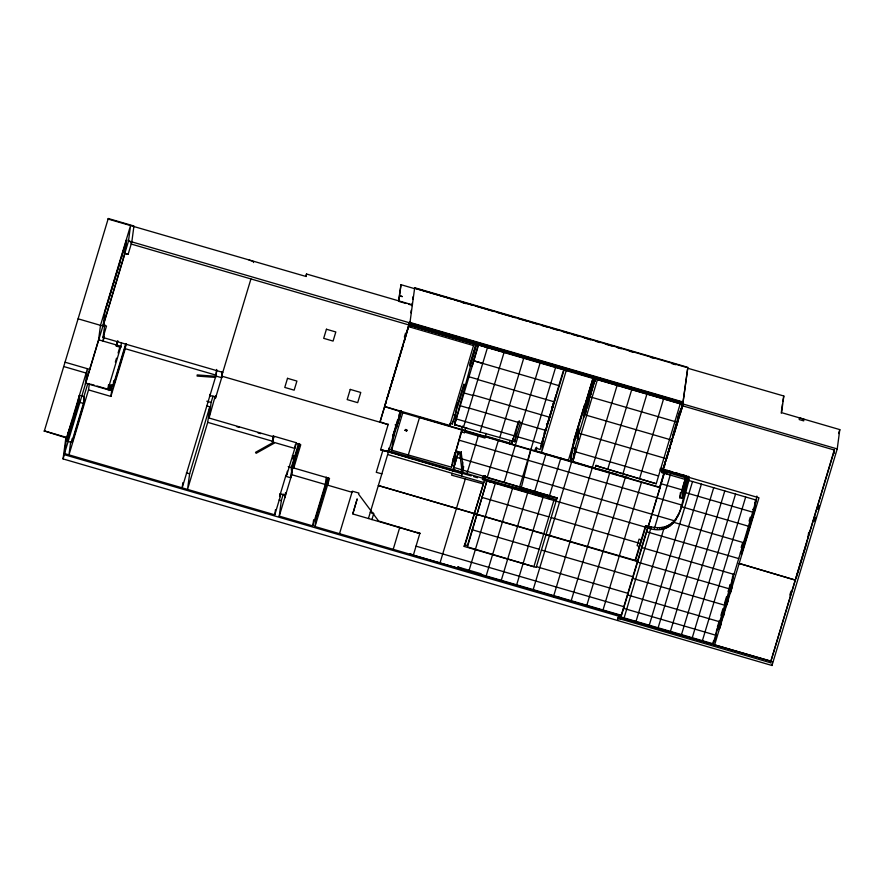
<?xml version="1.0" encoding="UTF-8"?>
<svg xmlns="http://www.w3.org/2000/svg" width="884" height="884" viewBox="0 0 884 884"><rect width="100%" height="100%" fill="white"/><g stroke="black" fill="none" stroke-linecap="round" stroke-linejoin="round"><path stroke-width="1.33" d="M216.679 369.446L215.762 376.297L197.187 374.927L197.099 376.065L215.685 377.424L215.795 376.009L221.619 377.7L222.315 372.44M687.73 368.241L783.81 395.999L781.589 412.651L839.8 429.613L837.225 448.939L771.986 665.486L63.062 458.918L64.333 454.674L66.565 438.011L44.277 430.906L67.283 437.613M63.062 458.918L65.957 437.182M80.963 395.789L84.323 396.761L83.427 403.424L71.67 442.464L66.753 441.028L67.637 434.364L72.786 418.883M70.687 441.912L68.963 454.862L88.533 389.91L89.339 383.8M71.67 442.464L72.201 438.464M78.687 397.999L77.947 403.568L67.46 438.365M66.753 441.028L78.51 401.988L79.394 395.325L78.952 402.121L67.195 441.16L68.201 432.795L69.77 433.248M85.361 384.264L87.439 368.716L66.565 438.011M98.577 339.776L120.942 346.296L107.881 389.678L85.505 383.159L98.577 339.776L100.5 325.345L130.545 225.597L128.478 241.133L131.793 242.105L133.948 226.006L108.257 218.514L108.18 219.077L306.184 276.526L306.516 274.007L412.331 304.836M84.057 402.22L84.411 399.557M131.86 241.885L128.125 254.305L124.821 253.255L126.622 239.774L104.986 311.588L103.196 325.069L106.511 326.041L103.052 337.522L222.779 372.396M103.052 337.522L104.776 324.561M103.936 334.417L103.052 341.08L104.356 336.749M107.881 389.678L108.544 384.673M121.451 342.55L120.799 347.412L116.323 346.108L116.832 342.329M88.533 389.91L110.898 396.43L112.434 384.927M131.55 241.465L131.208 244.05L474.067 343.942L474.597 342.207M113.727 380.65L113.019 385.976L125.694 343.92M110.898 396.43L125.274 348.716L125.926 343.821M182.866 482.631L182.17 487.813L216.094 375.17L216.746 370.286M209.563 396.861L209.895 394.397M186.391 472.885L189.618 473.824L187.541 489.371L207.729 422.353L209.806 406.806L206.624 405.878M273.907 436.917L209.033 418.022L211.11 402.474L213.066 395.955M209.033 418.022L215.265 395.955M214.934 398.43L215.707 396.087M215.387 398.551L221.917 376.871L222.127 371.799M221.917 376.871L222.249 374.396M253.443 262.537L253.597 261.421M295.278 444.718L294.781 448.42L272.405 441.912L273.233 435.724M273.267 436.309L272.603 441.26L207.729 422.353M683.045 402.474L128.545 240.923L64.488 453.558L274.78 514.831L275.465 509.648M274.78 514.831L280.272 496.587L279.598 496.399L279.93 493.924M280.272 496.587L280.604 494.123M326.273 477.084L325.29 484.487L312.803 525.903L279.256 516.134L281.322 500.587L283.278 494.112M279.598 496.399L286.129 474.708L286.803 474.907L287.3 471.205M284.792 497.747L285.455 492.786M285.775 492.775L285.444 495.283L280.294 493.78M288.206 466.586L292.063 467.713L290.726 477.758L285.576 476.255M291.123 476.708L292.615 465.548L291.433 469.492M279.256 516.134L291.731 474.708L293.212 463.603L299.146 443.945L295.643 456.509L292.361 455.547M294.096 456.94L293.808 459.161L292.681 458.829L293.013 457.746L294.129 458.078L293.543 462.52M621.187 615.75L315.024 526.555L329.522 478.432L293.753 468.001L295.234 456.895M312.803 525.903L313.632 519.737M315.024 526.555L316.505 515.449L327.876 477.714M328.505 477.658L327.511 485.128L352.009 492.266M409.115 322.726L408.596 326.66L380.065 421.779L384.639 406.596L402.894 412.397L391.601 450.122L408.298 454.984L419.591 417.259L659.884 487.261M398.607 300.516L401.004 284.703L414.43 288.615L414.684 287.742L687.807 367.324L682.746 404.165M401.004 284.703L398.783 301.356L406.099 303.488M385.534 403.226L386.209 401.634M462.686 469.691L462.144 473.747L380.617 449.525L392.397 452.951M392.065 381.534L392.739 379.943M380.065 421.779L388.198 424.618L221.663 376.109M381.888 473.857L376.264 472.321L382.794 450.641L388.452 451.801M387.159 450.486L386.883 451.481M388.385 452.265L388.96 448M388.75 450.829L556.533 499.703M392.949 436L393.148 434.696M391.601 450.122L394.297 431.701M409.712 321.754L404.154 342.053M410.905 312.848L411.248 310.207M411.856 305.72L412.198 303.146M412.706 299.311L413.049 296.737M414.684 287.742L409.756 324.163L682.879 403.734L662.105 472.708L756.339 500.101L713.056 643.773L618.822 616.369L619.054 614.645M396.772 427.27L397.977 419.745M410.828 327.312L411.126 325.124L429.502 330.483M408.298 454.984L451.492 467.161L462.785 426M399.811 527.184L393.214 549.34M410.077 553.583L413.347 555.196L457.647 568.103L457.901 566.998L481.161 573.771L480.962 574.423L621.242 615.286L621.01 617.01M352.838 513.748L357.191 498.874L352.771 513.958L419.889 533.516L378.562 520.996L358.606 494.189L358.926 493.106L352.329 491.184L339.522 533.693M408.828 324.936L384.551 406.474L449.801 425.491L450.089 423.303L452.321 423.955L464.144 384.695L466.398 385.358M452.321 423.955L452.674 421.337M451.492 467.161L451.857 464.432M453.149 459.127L453.249 458.398M455.161 453.525L462.288 429.69M453.116 470.056L458.564 451.724L452.818 471.039M454.619 458.785L454.851 457.061M455.956 451.525L453.835 467.426L557.119 498.001L484.554 480.399M458.177 451.591L458.288 454.232L459.006 451.846L455.812 450.917L458.498 452.188M478.377 344.009L472.111 366.407L469.857 365.744L470.244 362.882L475.725 344.661M449.801 425.491L474.133 343.489L476.365 344.13L469.857 365.744M461.315 451.713L460.42 458.442L456.851 457.404M461.614 431.922L464.365 432.718L464.487 432.044L485.007 438.022L485.968 433.348M465.901 427.502L464.365 432.718M461.57 468.487L461.05 472.951L462.277 473.316M462.752 462.089L461.658 469.713M461.536 475.99L463.36 469.724L461.161 452.177L459.647 452.288L461.791 469.271L463.282 469.172L463.647 466.476M462.509 472.796L453.172 469.592M457.901 566.998L461.072 568.401L460.873 569.053M485.592 476.686L464.177 546.423L536.212 567.406L557.185 497.537M465.083 545.03L464.697 544.433L467.415 545.715L487.217 479.99M482.819 476.962L482.465 479.669L483.537 476.089M483.382 479.935L483.714 477.482M483.515 479.504L484.001 475.824M484.653 479.824L485.194 475.78M484.885 479.316L485.382 475.559M486.918 480.973L494.211 482.62M511.726 443.613L511.593 444.298L509.449 443.669L509.582 442.994L485.614 436.011M509.913 440.475L509.449 443.669M511.593 444.298L512.013 441.171M512.477 441.105L512.831 438.442M467.868 428.574L454.586 424.596L478.62 344.804L487.526 347.423L463.47 427.292L514.72 441.757L516.134 431.116L519.273 420.685M536.135 451.216L534.024 450.354M536.069 451.426L536.643 447.193M543.693 436.63L541.605 452.321L566.346 370.164L572.744 372.031M544.5 433.193L544.577 432.641M540.975 445.989L552.666 407.159L553.207 403.115M597.474 379.512L572.666 462.089L570.478 461.448L572.036 449.79M572.843 447.437L573.716 440.939M570.478 461.448L572.976 447.006M572.666 462.089L572.799 461.415L597.396 469.061M573.263 457.636L573.793 453.647M579.484 439.204L577.374 438.586L578.788 427.989L571.959 450.354M559.042 597.164L553.627 596.766L553.782 595.628L617.154 385.247M592.866 378.54L585.374 403.402L583.418 418.121L595.241 378.86M584.556 414.209L585.871 404.319L590.855 385.999L591.529 386.197M585.981 403.568L586.313 401.06M585.705 407.237L585.617 407.9L586.037 406.154L585.948 406.817M585.131 413.425L585.661 409.458M586.633 405.623L586.479 403.347M585.385 413.171L585.694 410.441M586.225 406.43L586.578 403.756L585.374 403.402M589.12 399.027L590.446 389.137L591.12 389.336M589.926 396.375L591.241 386.485L593.904 377.656M591.705 383.181L591.374 385.656L592.269 385.91M590.291 395.513L591.937 385.446M590.622 395.27L590.976 392.629M591.794 386.518L586.191 405.491M594.81 378.761L594.49 381.225L595.385 381.49M618.413 617.021L618.225 618.369L770.439 662.724L834.496 450.078L682.271 405.734L682.448 404.474M618.446 618.181L618.59 617.076M620.358 617.684L770.671 661.088M64.333 454.674L618.844 616.225L618.27 618.126L620.435 618.922L620.645 617.386M635.121 560.346L645.574 525.649C653.574 527.748 662.845 529.361 670.127 524.345C684.238 514.775 681.674 493.902 688.758 480.001M635.563 560.478L646.016 525.781M639.298 546.721L637.121 545.605L639.077 539.141L641.309 539.793M637.762 560.445L637.541 562.113L729.576 588.921M642.138 545.914L641.917 547.583L733.952 574.401M645.574 525.649L645.95 526.245M646.9 530.102L646.679 531.77L738.715 558.589M688.901 480.465C682.547 502.046 679.343 538.124 647.806 528.035L648.027 526.367L621.242 615.286M649.42 528.267L649.652 526.599M656.226 483.747L595.849 465.68L656.226 483.747L680.282 403.634L683.056 404.452M651.265 526.831L624.126 617.861M660.182 470.354L662.447 471.492L662.105 472.708L683.177 402.043L410.054 322.472L409.789 323.334L682.868 403.292M661.309 470.31L661.663 467.68L660.856 470.178M659.497 488.454L659.729 486.741L659.796 488.543L647.795 528.091M654.282 528.963L670.724 473.437M659.718 488.521L659.95 486.808M662.447 471.492L662.779 468.995M620.435 618.922L664.801 471.647L662.79 471.062L663.011 469.349M662.79 471.062L662.845 469.537M688.901 480.52L689.122 478.796L664.591 471.658L664.16 473.791M664.801 471.647L664.967 470.398M657.353 529.417L657.574 527.748M666.624 472.719L666.978 470.056M666.525 474.001L667.332 470.387M659.641 529.218L659.873 527.56M661.939 529.03L662.16 527.361M664.304 527.184L636.049 621.33M666.127 527.847L666.348 526.19M682.448 405.778L682.625 404.518L474.122 343.777M837.225 448.939L682.813 403.944L687.785 368.02M668.171 526.853L668.403 525.184M669.906 526.013L670.127 524.345M671.652 524.687L671.873 523.019M673.398 523.361L673.619 521.693M675.862 520.024L676.094 518.356M687.487 480.2L681.995 498.432L679.763 497.78L680.47 492.443M677.266 517.505L677.487 515.836M678.326 515.582L678.547 513.913M681.995 498.432L683.42 487.769M686.503 480.355L683.73 489.592L685.851 480.211M685.641 478.255L685.995 475.592M687.874 478.907L688.227 476.244M713.056 643.773L713.421 641.066M716.769 628.867L714.648 644.768L758.969 497.78L662.779 469.758M719.278 625.065L718.769 629.441L731.709 586.501L733.389 573.915M722.725 614.015L723.001 611.927M727.046 599.672L727.333 597.573M731.499 583.153L731.819 580.755M732.593 576.379L731.377 585.451L718.758 628.955L731.83 585.573L729.819 584.987M742.251 548.08L741.422 554.301L754.494 510.93L756.008 499.515M754.483 506.112L754.903 502.941M755.566 499.394L754.185 509.759L741.112 553.13M756.339 500.101L756.881 496.034M781.224 413.148L782.417 404.187M782.76 401.623L783.81 395.999M770.439 662.724L834.363 449.812M771.986 665.486L772.505 661.619M807.987 537.384L808.65 532.389M404.994 430.342L405.712 429.436L406.739 429.944M406.817 430.63L406.751 429.889M521.328 487.57L530.964 449.227M452.199 463.139L454.995 452.531M454.509 425.116L476.587 343.821M44.2 431.458L108.257 218.514M65.615 439.746L66.256 437.624M73.571 416.287L79.847 395.457M120.5 260.78L104.986 311.588M121.285 258.493L124.036 249.034M124.865 246.603L126.788 239.907M70.93 429.381L72.875 422.939M74.433 417.778L75.593 413.911M77.151 408.762L78.311 404.894M103.384 325.124L124.987 253.388L128.125 254.305M83.56 397.734L87.859 383.446M83.538 399.369L84.323 396.761M72.51 441.293L73.681 437.392M74.466 434.784L83.483 404.861M116.467 344.992L117.782 340.66M116.323 346.108L117.627 341.765M115.34 362.12L116.511 358.219M118.08 353.014L120.047 346.506M108.942 390.562L110.533 385.302M110.235 389.966L111.804 384.772M114.257 383.479L126.136 344.053M189.607 473.857L209.806 406.806M221.464 376.739L250.934 278.935M305.864 276.173L306.516 274.007M272.405 441.912L274.106 436.265L296.483 442.785L286.803 474.907M291.079 468.222L298.571 443.525M291.311 470.222L292.063 467.713M294.924 459.183L299.632 443.558M293.753 468.001L300.759 444.74L296.284 443.437M316.306 517.007L328.063 477.968M328.284 477.703L316.085 517.803M412.463 304.405L412.198 305.267L408.541 304.207M404.375 337.047L405.535 333.18M385.225 404.883L385.877 402.717M387.358 397.8L403.369 344.661M411.06 325.588L411.579 323.853M380.562 449.978L388.253 424.165M393.093 434.873L397.557 420.055M399.104 414.905L400.275 411.049M399.159 415.789L400.353 411.833M368.429 518.521L400.662 411.259M396.319 427.138L401.093 411.325M393.225 437.9L401.38 410.861M397.645 424.154L400.761 413.8M371.91 519.626L373.744 513.549L370.44 512.19M457.724 402.96L456.542 406.883L454.586 424.596L463.492 427.215M456.851 407.546L463.945 384.01M413.347 555.196L419.944 533.052M454.553 458.045L455.503 454.895M454.321 459.768L455.271 456.619M452.133 473.316L451.58 475.161L483.404 483.957L465.15 544.566M440.133 562.522L465.338 478.863M466.863 473.791L478.233 436.044M480.067 432.132L504.156 352.141L540.212 362.65L504.234 482.111M464.177 546.423L464.697 544.433M487.283 477.172L498.554 439.779M486.985 480.509L467.47 546.898L533.881 566.721L554.135 499.493M499.725 437.856L523.825 357.865M469.117 570.257L495.416 482.962L512.654 487.99L486.167 575.937M514.72 441.757L520.599 422.232L518.356 421.58L511.659 443.834L509.516 443.204M519.704 486.62L555.693 367.158M544.069 433.569L545.24 429.701M546.831 425.458L548.776 419.005M549.561 416.419L556.169 394.496M556.555 393.203L563.163 371.269M542.19 441.425L556.367 394.551M501.283 580.335L527.781 492.399L513.913 488.355M534.831 491.029L546.102 453.636M516.676 584.821L543.174 496.874L532.908 493.891M549.616 495.338L560.876 457.934M574.103 439.657L584.545 404.971M573.639 441.503L584.479 405.524M568.445 460.144L593.197 377.987M590.534 389.28L591.705 385.38M587.031 402.507L588.169 398.739M588.921 396.231L591.186 388.706L590.523 388.507M592.523 385.49L593.661 381.7M577.374 438.586L595.352 378.893L630.546 389.148M574.147 450.984L578.158 437.713M585.219 414.408L586.368 410.607M587.131 408.264L589.087 401.767M533.174 589.628L571.815 461.36L534.919 450.608L535.748 447.879L540.08 449.613L564.18 369.623L541.505 363.026M595.043 468.608L595.982 465.238L598.777 466.531M607.761 469.15L631.762 389.501L679 403.27M571.208 600.711L609.916 472.222L598.7 468.962M622.977 473.581L646.966 393.933M586.832 605.264L625.541 476.774L628.027 477.504M639.629 478.432L663.619 398.783M603.021 609.982L641.353 482.708M677.487 418.839L679.862 410.949M672.591 435.724L679.741 412.077M683.155 402.739L662.337 471.868M617.584 620.491L618.822 616.369M663.928 467.945L665.111 464.023M667.796 455.083L666.68 458.796L578.987 433.248M668.547 452.619L670.404 446.442M671.144 443.967L672.26 440.254L584.567 414.707M673.807 435.149L675.73 428.751M676.503 426.187L677.652 422.353M679.973 414.684L681.895 408.286M620.424 617.319L770.649 661.188M659.663 487.206L664.105 472.465M664.591 471.658L659.829 487.659L402.85 412.784M685.277 478.73L682.326 488.521L683.885 488.985M679.763 497.78L686.349 475.923M683.807 486.465L685.774 479.957M683.498 489.526L686.68 478.973M689.398 476.973L664.613 469.979L684.194 475.448M649.265 625.187L692.537 481.515M658.127 627.762L701.41 484.101M670.437 631.353L713.708 487.681M681.509 634.579L724.792 490.907M692.271 637.718L735.554 494.046M702.404 640.668L745.687 496.996M741.179 547.428L742.372 543.483M749.102 521.14L750.284 517.195M717.366 627.121L719.344 620.546M720.935 615.286L722.913 608.711M724.493 603.463L726.471 596.888M728.062 591.628L730.04 585.053M743.864 543.041L745.201 539.417M741.488 553.804L754.627 509.88L752.66 509.306M719.808 628.336L720.99 624.424M723.333 616.623L724.515 612.711M726.869 604.91L728.04 600.998M730.394 593.197L732.35 586.689L731.764 586.015M789.799 595.131L790.959 591.286M838.607 433.569L839.8 429.613M796.186 578.114L806.727 543.163M814.562 521.063L815.722 517.195M818.054 509.46L819.225 505.593M662.956 469.802L682.989 404.905M730.891 588.987L730.637 589.694M406.828 430.574L406.375 431.171M406.574 430.972L405.005 430.287M388.717 450.939L387.148 450.608L388.695 451.061M489.404 347.909L502.941 351.788L478.62 344.804M482.719 363.379L473.802 360.805L559.318 385.767M468.984 376.783L477.901 379.358M464.111 392.982L473.028 395.557M460.255 405.756L469.183 408.342M456.288 418.939L514.09 435.757M686.349 367.368L414.552 288.184L451.658 299.057M462.166 302.516L466.1 303.665M249.122 260.117L252.481 261.1M409.789 323.334L682.989 402.861M575.296 372.772L591.915 377.612M432.121 331.246L442.63 334.307M411.944 326.008L476.266 344.749M408.596 326.66L473.846 345.666M833.468 452.796L834.584 453.127M591.241 386.485L592.136 386.75M589.959 396.805L677.531 422.32M470.244 362.882L472.498 363.534M585.871 404.319L586.545 404.507M477.835 379.579L554.456 401.9M551.55 406.839L552.666 407.159M473.205 394.971L549.815 417.292M546.467 424.044L547.362 424.309M469.249 408.11L518.123 422.353M520.367 423.005L545.859 430.431M660.757 468.454L663.53 469.26M668.602 470.752L672.404 471.857M674.934 472.597L678.735 473.702M681.277 474.443L685.078 475.559M662.293 469.205L659.983 469.106M572.92 447.47L575.02 448.122L573.606 458.73L571.451 458.564L573.418 459.625L571.384 459.028M453.912 414.961L456.509 415.723M575.683 451.834L658.492 475.957M516.322 436.409L541.826 443.845M660.967 483.703L682.139 489.88M684.382 490.532L685.498 490.852L685.277 492.521L752.704 512.168M611.209 472.608L617.728 474.498M620.336 475.261L624.237 476.399M78.135 318.826L104.445 326.494M459.061 440.155L681.266 504.897L681.045 506.565L748.472 526.212M395.126 424.839L397.259 425.458M125.274 348.716L216.094 375.17M462.001 458.906L674.691 520.875L674.47 522.543L743.521 542.654M209.939 395.457L215.762 397.148M389.358 449.061L391.656 449.735M485.537 477.15L557.119 498.001M740.262 552.887L741.566 553.262L741.499 551.406M395.026 453.724L413.436 459.083M416.066 459.846L422.64 461.768M425.27 462.531L443.68 467.89M446.309 468.664L452.884 470.575M463.548 473.68L471.161 475.901M473.702 476.642L477.515 477.758M547.936 498.267L551.517 499.305M484.587 480.288L647.674 527.803M206.812 401.214L211.11 402.474M387.7 454.542L483.902 482.565M65.062 362.208L90.069 369.49M63.759 366.54L86.124 373.059M109.66 385.004L113.472 386.109M481.902 497.372L548.82 516.864M551.152 517.549L640.193 543.483M90.621 384.175L94.455 385.291M97.008 386.032L111.715 390.319M236.779 426.674L239.431 427.447M257.984 432.851L260.636 433.624M543.737 533.726L378.297 485.526L637.519 561.528M546.08 534.411L637.574 561.064M78.51 401.988L83.427 403.424M291.731 474.708L325.29 484.487M472.155 529.737L539.074 549.24M541.362 550.069L632.856 576.733L632.635 578.39L724.67 605.209M373.512 513.482L370.319 512.156M536.367 566.644L627.861 593.308L627.64 594.976L719.686 621.784M279.09 499.935L281.322 500.587M415.999 546.146L623.828 606.689L623.607 608.358L715.653 635.176M454.31 299.831L472.863 305.267M475.515 306.041L494.068 311.477M496.72 312.262L515.273 317.699M517.925 318.472L527.196 321.19M529.847 321.964L536.477 323.909M541.77 325.467L548.4 327.4M551.052 328.185L557.671 330.119M562.975 331.677L569.605 333.622M572.257 334.395L578.876 336.34M584.18 337.887L590.81 339.832M596.103 341.39L600.081 342.55M605.385 344.108L612.004 346.042M617.308 347.6L621.286 348.771M629.231 351.092L633.209 352.263M650.436 357.313L654.414 358.473M671.641 363.523L675.619 364.694M417.513 532.345L419.889 533.516M400.209 295.886L402.209 296.582L400.209 295.886M586.523 401.027L586.457 401.579L586.854 399.944L586.523 401.027M739.146 563.439L795.136 580.037L739.146 563.439M799.467 417.911L799.246 419.58L803.722 420.883L803.943 419.215L799.467 417.911M287.51 378.33L284.77 387.435L294.162 390.175L296.913 381.07L287.51 378.33M326.428 329.235L323.688 338.34L333.08 341.08L335.821 331.964L326.428 329.235M350.241 389.413L347.18 399.601L357.688 402.662L360.76 392.474L350.241 389.413M273.554 442.243L255.542 452.332L256.128 453.315L274.139 443.227L273.554 442.243"/></g></svg>
